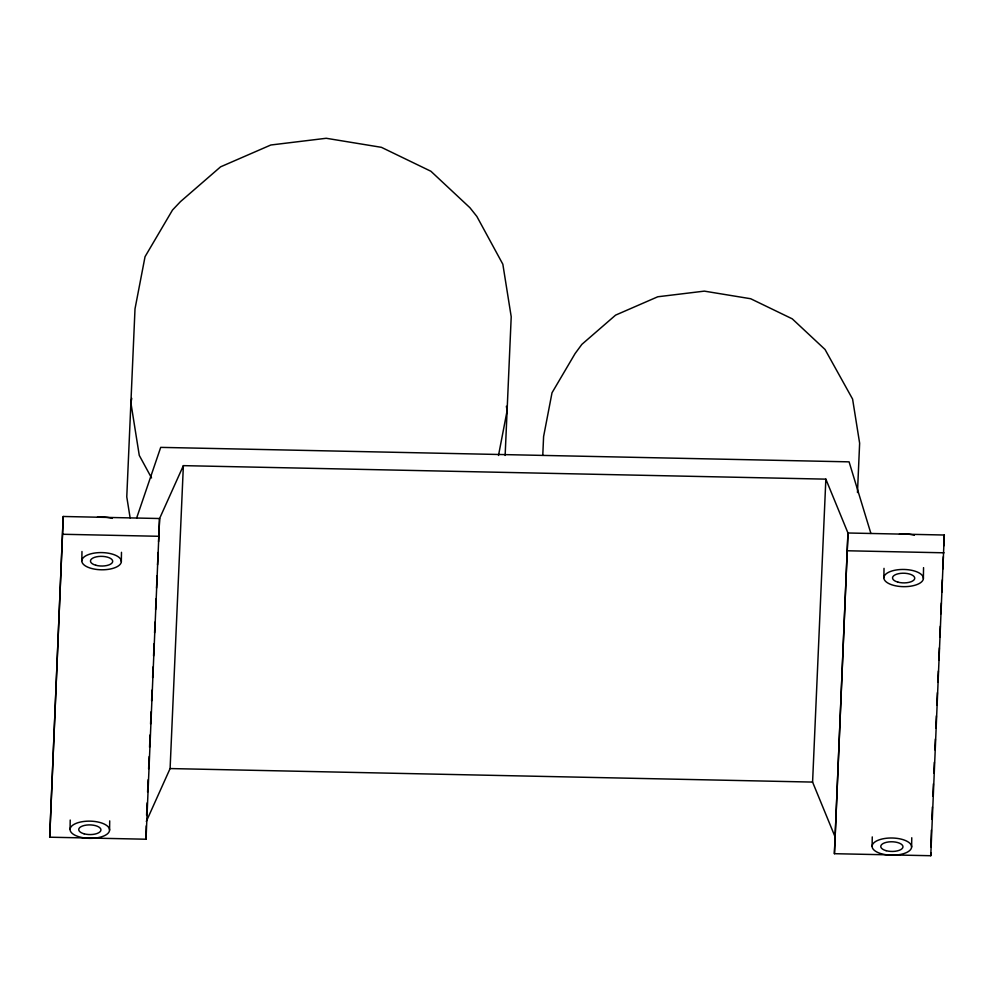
<?xml version="1.0" encoding="UTF-8"?>
<svg xmlns="http://www.w3.org/2000/svg" width="994" height="994" viewBox="0 0 994 994"><rect width="100%" height="100%" fill="white"/><g stroke="black" fill="none" stroke-linecap="round" stroke-linejoin="round"><path stroke-width="1.49" d="M158.568 541.693L159.587 518.52L146.031 839.222L49.7 837.196L63.243 516.482L159.587 518.52L183.368 465.639L825.852 479.145L847.969 532.995L834.413 853.697L930.757 855.722L944.3 535.02L847.969 532.995L834.413 853.697M49.7 837.196L63.243 516.482M70.065 829.319L70.214 820.038M81.831 560.765L81.968 551.496M109.564 830.152A19.756 8.598 0.9 0 0 80.265 822.088A19.756 8.598 0.9 0 0 79.619 836.973A19.756 8.598 0.9 0 0 109.564 830.152L109.713 820.87M121.33 561.598A19.756 8.598 0.9 0 0 92.032 553.534A19.756 8.598 0.9 0 0 91.373 568.419A19.756 8.598 0.9 0 0 121.33 561.598L121.479 552.316M146.031 839.222L146.242 825.89M872.111 846.192L872.26 836.911M883.877 577.638L884.014 568.357M911.61 847.012A19.756 8.598 0.9 0 0 882.312 838.948A19.756 8.598 0.9 0 0 881.653 853.834A19.756 8.598 0.9 0 0 911.61 847.012L911.759 837.743M923.376 578.471A19.756 8.598 0.9 0 0 894.078 570.407A19.756 8.598 0.9 0 0 893.42 585.292A19.756 8.598 0.9 0 0 923.376 578.471L923.55 567.636M930.757 855.722L930.794 852.765M930.893 846.838L931.366 830.214M146.59 815.254L147.124 802.891M147.597 792.081L148.143 779.706M148.615 768.896L149.162 756.533M149.56 747.252L150.106 734.889M150.579 724.067L151.125 711.704M151.597 700.894L152.07 690.072M152.616 677.709L153.088 666.887M153.561 656.065L154.095 643.702M154.579 632.88L155.052 622.07M155.586 609.707L156.058 598.885M156.543 588.063L157.077 575.7M157.549 564.878L158.096 552.515M146.317 821.442L170.098 768.561L183.368 465.639M505.138 455.451L511.214 316.763L502.84 264.218L476.859 216.443L469.926 207.721L430.899 171.254L381.398 147.323L326.231 138.278L270.828 145L220.593 166.83L180.461 201.633L172.496 210.045L145.037 256.7L135.01 308.848L126.772 496.863L130.127 517.874M542.786 455.066L543.594 436.565L552.018 392.767L575.091 353.566L581.875 344.359L615.597 315.123L657.792 296.771L704.336 291.13L750.669 298.734L792.255 318.838L825.032 349.466L852.591 399.079L859.636 443.212L857.474 492.527M834.699 835.917L812.583 782.079L825.852 479.145M931.85 819.391L932.384 807.029M932.857 796.206L933.403 783.844M933.875 773.034L934.348 762.212M934.894 749.849L935.366 739.027M935.839 728.204L936.385 715.842M936.857 705.019L937.392 692.656M937.864 681.847L938.348 671.025M938.821 660.202L939.355 647.839M939.827 637.017L940.312 626.208M940.846 613.845L941.318 603.023M941.79 592.2L942.337 579.837M942.809 569.015L943.356 556.652M943.828 545.83L944.3 535.02M131.755 398.383L130.897 402.856L139.272 455.389L151.548 477.952M498.503 455.463L507.102 410.771L506.381 406.26M136.638 518.036L160.705 447.375L849.087 461.85L870.906 533.467M62.97 534.275L159.301 536.3M847.683 550.775L944.027 552.801M170.098 768.561L812.583 782.079M97.387 517.203A19.756 8.598 0.9 0 1 112.347 518.383M899.433 534.076A19.756 8.598 0.9 0 1 914.381 535.244M84.08 833.804A11.12 4.846 0.9 0 0 100.941 829.965A11.12 4.846 0.9 0 0 84.44 825.43A11.12 4.846 0.9 0 0 84.08 833.804M95.834 565.263A11.12 4.846 0.9 0 0 112.695 561.424A11.12 4.846 0.9 0 0 96.207 556.876A11.12 4.846 0.9 0 0 95.834 565.263M897.88 582.124A11.12 4.846 0.9 0 0 914.741 578.284A11.12 4.846 0.9 0 0 898.253 573.749A11.12 4.846 0.9 0 0 897.88 582.124M886.114 850.678A11.12 4.846 0.9 0 0 902.974 846.838A11.12 4.846 0.9 0 0 886.486 842.303A11.12 4.846 0.9 0 0 886.114 850.678"/></g></svg>
